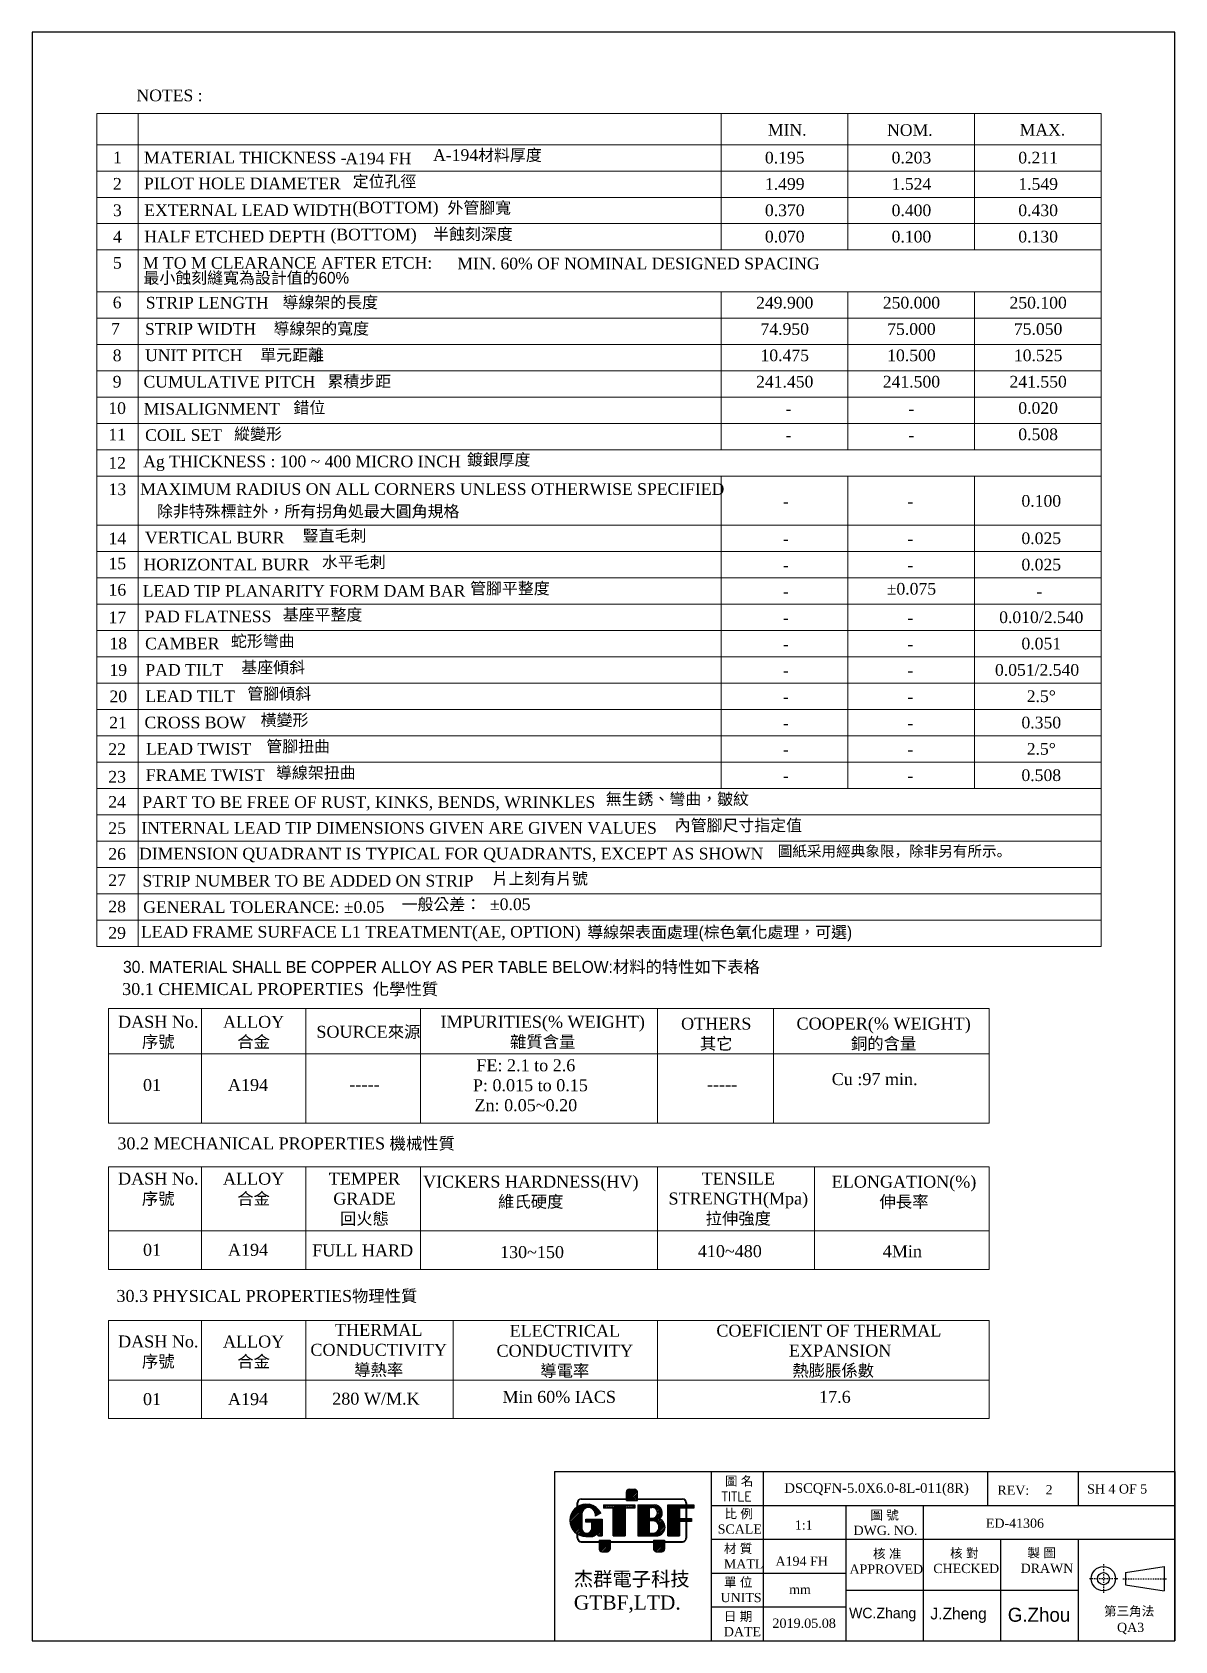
# Model space of a CAD drawing. Header units: inches. Extents: x -1651 to 1053, y -382 to 593.
# Drawn here: x -1524.4 to -1426.4, y 455.4 to 593.3 of the extents above; entities that cross this region are included whole.
import ezdxf
from ezdxf.enums import TextEntityAlignment as Align

# ---------------------------------------------------------------- set-up
doc = ezdxf.new("R2010")
doc.units = ezdxf.units.IN
doc.header["$LTSCALE"] = 0.1
doc.header["$MEASUREMENT"] = 0
doc.linetypes.add('CENTER', pattern=[2, 1.25, -0.25, 0.25, -0.25])
doc.layers.add('1D', color=4, linetype='Continuous', lineweight=9)
doc.layers.add('DIM', color=7, linetype='Continuous', lineweight=13)
doc.layers.add('LINE', color=7, linetype='Continuous')
doc.styles.add('ROMANS2', font='romantic.ttf')
doc.styles.add('ROMANS21', font='ROMANS', dxfattribs={"bigfont": 'CHINESET'})

msp = doc.modelspace()

# ---------------------------------------------------------------- hatches: boundary and pattern name
at = {"layer": 'LINE'}
h = msp.add_hatch(dxfattribs=at)
h.set_pattern_fill('ANSI31', color=256, scale=0.8084, style=0)
h.set_pattern_definition([(45, (-1133.97932, 449.27828), (-0.07145313, 0.07145313), [])])
h.paths.add_polyline_path([(-1473.55169, 464.37512), (-1473.55169, 466.76214), (-1472.72197, 466.76214), (-1472.72197, 467.0302), (-1475.41534, 467.0302), (-1475.41534, 466.76214), (-1474.57287, 466.76214), (-1474.57287, 464.37512)])
h.paths.add_polyline_path([(-1471.04592, 467.0302), (-1472.46245, 467.0302), (-1472.46245, 464.37512), (-1470.89215, 464.37512, 0.817175319), (-1470.59562, 465.83385, 0.69209616)])
h.paths.add_polyline_path([(-1471.49233, 464.60489), (-1471.49233, 465.66436), (-1471.19645, 465.66436, -1.03181965), (-1471.19645, 464.60489)], flags=16)
h.paths.add_polyline_path([(-1471.49233, 465.88137), (-1471.49233, 466.81319), (-1471.25791, 466.81319, -1.031105609), (-1471.25791, 465.88137)], flags=0)
h.paths.add_polyline_path([(-1470.87839, 463.01859), (-1470.39901, 463.01859, 0.414213562), (-1470.17019, 463.24741), (-1470.17019, 463.84444), (-1470.17019, 464.00347), (-1471.10721, 464.00347), (-1471.10721, 463.84444), (-1471.10721, 463.24741, 0.414213562)])
h.paths.add_polyline_path([(-1475.54757, 463.01859), (-1475.0682, 463.01859, 0.414213562), (-1474.83938, 463.24741), (-1474.83938, 463.84444), (-1474.83938, 464.00347), (-1475.77639, 464.00347), (-1475.77639, 463.84444), (-1475.77639, 463.24741, 0.414213562)])
h.paths.add_polyline_path([(-1473.4418, 467.56073), (-1473.4418, 467.40191), (-1472.50479, 467.40191), (-1472.50479, 467.56073), (-1472.50479, 468.14187, 0.414213562), (-1472.73361, 468.37069), (-1473.21298, 468.37069, 0.414213562), (-1473.4418, 468.14187)])
h.paths.add_polyline_path([(-1476.90853, 464.32443), (-1476.3157, 464.32443, 0.074742515), (-1475.93661, 464.55911), (-1475.8345, 464.36764), (-1475.51538, 464.36764), (-1475.51538, 465.81006), (-1476.90674, 465.81006), (-1476.90674, 465.542), (-1476.40891, 465.542), (-1476.40891, 465.01957, -1), (-1477.25968, 465.01957), (-1477.25968, 466.20882, -1), (-1476.12809, 466.27963), (-1476.12809, 466.06674), (-1475.63798, 466.31414, 0.232629026), (-1476.61667, 467.08089), (-1476.90853, 467.08089, 0.143129011), (-1477.65042, 466.86303, 0.546849426), (-1477.65042, 464.54229, 0.143129011)])
h.paths.add_polyline_path([(-1467.73517, 467.0302), (-1468.29617, 467.0302), (-1469.87713, 467.0302), (-1469.87713, 464.37512), (-1468.88147, 464.37512), (-1468.88147, 465.60054), (-1468.29617, 465.60054), (-1467.86029, 465.60054), (-1467.86029, 465.8686), (-1468.29617, 465.8686), (-1468.88147, 465.8686), (-1468.88147, 466.74937), (-1468.29617, 466.74937), (-1467.66882, 466.74937), (-1467.66882, 467.0302)])

# ---------------------------------------------------------------- linework, layer by layer
at = {"layer": 'DIM'}
for p, q in [((-1518.82826, 586.29229), (-1432.75642, 586.29229)), ((-1518.82826, 573.55861), (-1518.82826, 586.29229)), ((-1515.28641, 573.55861), (-1515.28641, 586.29229)), ((-1465.32998, 574.59091), (-1465.32998, 586.29229)), ((-1454.47213, 574.59091), (-1454.47213, 586.29229)), ((-1443.61427, 574.59091), (-1443.61427, 586.29229)), ((-1432.75642, 573.55861), (-1432.75642, 586.29229)), ((-1518.82826, 583.61682), (-1432.75642, 583.61682)), ((-1518.82826, 581.36034), (-1432.75642, 581.36034)), ((-1518.82826, 579.10386), (-1432.75642, 579.10386)), ((-1518.82826, 576.84739), (-1432.75642, 576.84739)), ((-1518.82826, 574.59091), (-1432.75642, 574.59091)), ((-1518.82826, 514.89016), (-1518.82826, 573.55861)), ((-1515.28641, 514.89016), (-1515.28641, 573.55861)), ((-1432.75642, 514.89016), (-1432.75642, 573.55861)), ((-1518.82826, 571.00214), (-1432.75642, 571.00214)), ((-1465.32998, 557.46327), (-1465.32998, 571.00214)), ((-1454.47213, 557.46327), (-1454.47213, 571.00214)), ((-1443.61427, 557.46327), (-1443.61427, 571.00214)), ((-1518.82826, 568.74566), (-1432.75642, 568.74566)), ((-1518.82826, 566.48919), (-1432.75642, 566.48919)), ((-1518.82826, 564.23271), (-1432.75642, 564.23271)), ((-1518.82826, 561.97623), (-1432.75642, 561.97623)), ((-1518.82826, 559.71975), (-1432.75642, 559.71975)), ((-1518.82826, 557.46327), (-1432.75642, 557.46327)), ((-1518.82826, 555.20679), (-1432.75642, 555.20679)), ((-1465.32998, 528.42906), (-1465.32998, 555.20679)), ((-1454.47213, 528.42906), (-1454.47213, 555.20679)), ((-1443.61427, 528.42906), (-1443.61427, 555.20679)), ((-1518.82826, 550.99382), (-1432.75642, 550.99382)), ((-1518.82826, 548.73735), (-1432.75642, 548.73735)), ((-1518.82826, 546.48087), (-1432.75642, 546.48087)), ((-1518.82826, 544.2244), (-1432.75642, 544.2244)), ((-1518.82826, 541.96793), (-1432.75642, 541.96793)), ((-1518.82826, 539.71144), (-1432.75642, 539.71144)), ((-1518.82826, 537.45495), (-1432.75642, 537.45495)), ((-1518.82826, 535.19849), (-1432.75642, 535.19849)), ((-1518.82826, 532.94202), (-1432.75642, 532.94202)), ((-1518.82826, 530.68554), (-1432.75642, 530.68554)), ((-1518.82826, 528.42906), (-1432.75642, 528.42906)), ((-1518.82826, 526.17259), (-1432.75642, 526.17259)), ((-1518.82826, 523.91612), (-1432.75642, 523.91612)), ((-1518.82826, 521.65964), (-1432.75642, 521.65964)), ((-1518.82826, 519.40316), (-1432.75642, 519.40316)), ((-1518.82826, 517.14669), (-1432.75642, 517.14669)), ((-1518.82826, 514.89016), (-1432.75642, 514.89016)), ((-1517.82329, 509.58198), (-1442.35495, 509.58198)), ((-1517.82329, 509.58198), (-1517.82329, 499.75176)), ((-1509.85415, 509.58198), (-1509.85415, 499.75176)), ((-1500.91662, 509.58198), (-1500.91662, 499.75176)), ((-1491.07489, 509.58198), (-1491.07489, 499.75176)), ((-1470.78108, 509.58198), (-1470.78108, 499.75176)), ((-1460.83304, 509.58198), (-1460.83304, 499.75176)), ((-1442.35495, 509.58198), (-1442.35495, 499.75176)), ((-1517.82329, 505.68985), (-1442.35495, 505.68985)), ((-1517.82329, 499.75176), (-1442.35495, 499.75176)), ((-1517.82329, 496.00485), (-1442.35495, 496.00485)), ((-1517.82329, 496.00485), (-1517.82329, 487.21919)), ((-1509.85415, 496.00485), (-1509.85415, 487.21919)), ((-1500.91662, 496.00485), (-1500.91662, 487.21919)), ((-1491.07489, 496.00485), (-1491.07489, 487.21919)), ((-1470.78108, 496.00485), (-1470.78108, 487.21919)), ((-1457.30918, 496.00485), (-1457.30918, 487.21919)), ((-1442.35495, 496.00485), (-1442.35495, 487.21919)), ((-1517.82329, 490.52804), (-1442.35495, 490.52804)), ((-1517.82329, 487.21919), (-1442.35495, 487.21919)), ((-1517.82329, 482.82979), (-1442.35495, 482.82979)), ((-1517.82329, 482.82979), (-1517.82329, 474.42285)), ((-1509.85415, 482.82979), (-1509.85415, 474.42285)), ((-1500.91662, 482.82979), (-1500.91662, 474.42285)), ((-1488.29753, 482.82979), (-1488.28405, 474.42285)), ((-1470.78108, 482.82979), (-1470.78108, 474.42285)), ((-1442.35495, 482.82979), (-1442.35495, 474.42285)), ((-1517.82329, 477.7317), (-1442.35495, 477.7317)), ((-1517.82329, 474.42285), (-1442.35495, 474.42285))]:
    msp.add_line(p, q, dxfattribs=at)
at = {"layer": 'LINE'}
for p, q in [((-1479.59908, 469.89513), (-1426.44444, 469.89513)), ((-1442.51116, 469.89513), (-1442.51116, 466.99216)), ((-1434.73862, 469.89513), (-1434.73862, 466.99216)), ((-1426.44444, 469.89513), (-1426.44444, 455.38031)), ((-1477.30719, 467.56073), (-1473.4418, 467.56073)), ((-1477.30719, 467.51926), (-1473.4418, 467.51926)), ((-1473.4418, 467.40191), (-1473.4418, 468.14187)), ((-1473.21298, 468.37069), (-1472.73361, 468.37069)), ((-1472.50479, 467.40191), (-1472.50479, 468.14187)), ((-1472.50479, 467.56073), (-1468.6394, 467.56073)), ((-1472.50479, 467.51926), (-1468.6394, 467.51926)), ((-1477.65042, 466.86303), (-1477.65042, 467.21625)), ((-1477.60895, 466.88858), (-1477.60895, 467.21625)), ((-1477.25968, 466.20882), (-1477.25968, 465.01957)), ((-1476.90853, 467.08089), (-1476.61667, 467.08089)), ((-1475.63798, 466.31414), (-1476.12809, 466.06674)), ((-1476.12809, 466.27963), (-1476.12809, 466.06674)), ((-1475.41534, 467.0302), (-1475.41534, 466.76214)), ((-1475.41534, 467.0302), (-1472.72197, 467.0302)), ((-1474.57287, 466.76214), (-1475.41534, 466.76214)), ((-1474.57287, 464.37512), (-1474.57287, 466.76214)), ((-1473.55169, 466.76214), (-1473.55169, 464.37512)), ((-1472.72197, 466.76214), (-1473.55169, 466.76214)), ((-1473.4418, 467.40191), (-1472.50479, 467.40191)), ((-1472.72197, 467.0302), (-1472.72197, 466.76214)), ((-1472.46245, 467.0302), (-1472.46245, 464.37512)), ((-1472.46245, 467.0302), (-1471.04592, 467.0302)), ((-1471.49233, 466.81319), (-1471.49233, 465.88137)), ((-1471.49233, 466.81319), (-1471.25791, 466.81319)), ((-1469.87713, 467.0302), (-1467.66882, 467.0302)), ((-1469.87713, 467.0302), (-1467.66882, 467.0302)), ((-1469.87713, 464.37512), (-1469.87713, 467.0302)), ((-1468.88147, 466.74937), (-1468.88147, 465.8686)), ((-1467.66882, 466.74937), (-1468.88147, 466.74937)), ((-1468.33764, 467.21625), (-1468.33764, 467.0302)), ((-1468.33764, 466.74937), (-1468.33764, 465.8686)), ((-1468.29617, 467.21625), (-1468.29617, 467.0302)), ((-1468.29617, 466.74937), (-1468.29617, 465.8686)), ((-1467.73517, 467.0302), (-1467.66882, 467.0302)), ((-1467.66882, 467.0302), (-1467.66882, 466.74937)), ((-1466.16713, 466.99216), (-1426.44444, 466.99216)), ((-1476.90674, 465.81006), (-1475.51538, 465.81006)), ((-1476.90674, 465.542), (-1476.90674, 465.81006)), ((-1476.40891, 465.542), (-1476.90674, 465.542)), ((-1476.40891, 465.01957), (-1476.40891, 465.542)), ((-1475.51538, 465.81006), (-1475.51538, 464.36764)), ((-1471.49233, 465.88137), (-1471.25791, 465.88137)), ((-1471.49233, 465.66436), (-1471.49233, 464.60489)), ((-1471.19645, 465.66436), (-1471.49233, 465.66436)), ((-1468.88147, 465.8686), (-1467.86029, 465.8686)), ((-1467.86029, 465.60054), (-1468.88147, 465.60054)), ((-1468.88147, 465.60054), (-1468.88147, 464.37512)), ((-1468.33764, 465.60054), (-1468.33764, 464.18642)), ((-1468.29617, 465.60054), (-1468.29617, 464.18642)), ((-1467.86029, 465.8686), (-1467.86029, 465.60054)), ((-1477.65042, 464.18642), (-1477.65042, 464.54229)), ((-1477.60895, 464.18642), (-1477.60895, 464.51673)), ((-1477.30719, 463.88591), (-1475.77639, 463.88591)), ((-1477.30719, 463.84444), (-1475.77639, 463.84444)), ((-1476.90853, 464.32443), (-1476.3157, 464.32443)), ((-1475.8345, 464.36764), (-1475.93661, 464.55911)), ((-1475.93661, 464.55911), (-1475.8345, 464.36764)), ((-1475.8345, 464.36764), (-1475.51538, 464.36764)), ((-1475.77639, 464.00347), (-1475.77639, 463.24741)), ((-1475.77639, 464.00347), (-1474.83938, 464.00347)), ((-1474.83938, 464.00347), (-1474.83938, 463.24741)), ((-1474.83938, 463.88591), (-1471.10721, 463.88591)), ((-1474.83938, 463.84444), (-1471.10721, 463.84444)), ((-1474.57287, 464.37512), (-1473.55169, 464.37512)), ((-1472.46245, 464.37512), (-1470.89215, 464.37512)), ((-1471.49233, 464.60489), (-1471.19645, 464.60489)), ((-1471.10721, 464.00347), (-1471.10721, 463.24741)), ((-1471.10721, 464.00347), (-1470.17019, 464.00347)), ((-1470.17019, 464.00347), (-1470.17019, 463.24741)), ((-1470.17019, 463.88591), (-1468.6394, 463.88591)), ((-1470.17019, 463.84444), (-1468.6394, 463.84444)), ((-1469.87713, 464.37512), (-1468.88147, 464.37512)), ((-1466.16713, 464.0892), (-1426.44444, 464.0892)), ((-1441.37397, 464.0892), (-1441.37397, 455.38031)), ((-1434.73862, 464.0892), (-1434.73862, 455.38031)), ((-1475.54757, 463.01859), (-1475.0682, 463.01859)), ((-1470.87839, 463.01859), (-1470.39901, 463.01859)), ((-1479.59908, 455.38031), (-1426.44444, 455.38031))]:
    msp.add_line(p, q, dxfattribs=at)
at = {"layer": 'LINE', "color": 0}
for p, q in [((-1479.59908, 469.89513), (-1479.59908, 455.38031)), ((-1466.16713, 469.89513), (-1466.16713, 455.38031)), ((-1461.722, 469.89513), (-1461.722, 455.38031)), ((-1454.64466, 466.99216), (-1454.64466, 455.38031)), ((-1448.00931, 466.99216), (-1448.00931, 455.38031)), ((-1466.16713, 461.18624), (-1454.64466, 461.18624)), ((-1454.64466, 459.73475), (-1434.73862, 459.73475)), ((-1466.16713, 458.28327), (-1454.64466, 458.28327))]:
    msp.add_line(p, q, dxfattribs=at)
at = {"layer": 'LINE', "color": 7, "linetype": 'CENTER'}
for p, q in [((-1432.56425, 461.94987), (-1432.56425, 459.46161)), ((-1431.32013, 460.70574), (-1433.80838, 460.70574)), ((-1430.89248, 460.70574), (-1427.16009, 460.70574))]:
    msp.add_line(p, q, dxfattribs=at)
at = {"layer": 'LINE', "color": 7}
for p, q in [((-1430.68512, 461.22413), (-1427.36745, 461.74251)), ((-1430.68512, 461.22413), (-1430.68512, 460.18735)), ((-1427.36745, 461.74251), (-1427.36745, 459.66897)), ((-1430.68512, 460.18735), (-1427.36745, 459.66897))]:
    msp.add_line(p, q, dxfattribs=at)
at = {"layer": 'LINE'}
msp.add_lwpolyline([(-1524.36444, 593.26031), (-1524.36444, 455.38031), (-1426.44444, 455.38031), (-1426.44444, 593.26031)], close=True, dxfattribs=at)
at = {"layer": 'LINE', "color": 7}
for radius in [1.03677, 0.51839]:
    msp.add_circle((-1432.56425, 460.70574), radius, dxfattribs=at)
at = {"layer": 'LINE'}
for centre, radius, start, end in [((-1477.30719, 467.2175), 0.34323, 90, 180), ((-1477.30719, 467.2175), 0.30176, 90, 180), ((-1473.21298, 468.14187), 0.22882, 90, 180), ((-1472.73361, 468.14187), 0.22882, 0, 90), ((-1468.6394, 467.2175), 0.34323, 0, 90), ((-1468.6394, 467.2175), 0.30176, 0, 90), ((-1476.90674, 465.70266), 1.37823, 90.0744944, 269.9255056), ((-1476.69388, 466.24422), 0.5669, 3.5805605, 183.5805605), ((-1476.90674, 465.70266), 1.40842, 25.7319592, 78.1149436), ((-1471.24364, 466.34728), 0.46613, 268.2452111, 91.7547889), ((-1471.04592, 466.34728), 0.68292, 311.2521613, 90), ((-1476.83429, 465.01957), 0.42538, 180, 0), ((-1471.17985, 465.13463), 0.53, 268.2055665, 91.7944335), ((-1470.89215, 465.13463), 0.7595, 270, 67.019384), ((-1477.30719, 464.18767), 0.34323, 180, 270), ((-1477.30719, 464.18767), 0.30176, 180, 270), ((-1476.90674, 465.70266), 1.49961, 293.2114955, 310.3094266), ((-1468.6394, 464.18767), 0.34323, 270, 0), ((-1468.6394, 464.18767), 0.30176, 270, 0), ((-1475.54757, 463.24741), 0.22882, 180, 270), ((-1475.0682, 463.24741), 0.22882, 270, 0), ((-1470.87839, 463.24741), 0.22882, 180, 270), ((-1470.39901, 463.24741), 0.22882, 270, 0)]:
    msp.add_arc(centre, radius, start, end, dxfattribs=at)

# ---------------------------------------------------------------- texts
at = {"layer": '1D', "color": 0, "char_height": 1, "attachment_point": 1, "style": 'ROMANS2'}
for s, width, insert in [('A-194{\\fPMingLiU|b0|i0|c136|p18;材料厚度}', 11.0211739, (-1490.00934, 583.22709)), ('{\\fPMingLiU|b0|i0|c136|p18;定位孔徑}', 11.0211739, (-1496.8974, 580.97061)), ('{\\fPMingLiU|b0|i0|c136|p18;外管腳寬}', 11.0211739, (-1488.77983, 578.71413)), ('{\\fPMingLiU|b0|i0|c136|p18;半蝕刻深度}', 11.0211739, (-1490.00934, 576.45765)), ('{\\fPMingLiU|b0|i0|c136|p18;最小蝕刻縫寬為設計值的60%}', 28.6226357, (-1514.82713, 572.7074)), ('{\\fPMingLiU|b0|i0|c136|p18;導線架的長度}', 11.0211739, (-1502.91249, 570.61241)), ('{\\fPMingLiU|b0|i0|c136|p18;導線架的寬度}', 11.0211739, (-1503.68387, 568.35593)), ('{\\fPMingLiU|b0|i0|c136|p18;單元距離}', 11.0211739, (-1504.82299, 566.09945)), ('{\\fPMingLiU|b0|i0|c136|p18;累積步距}', 11.0211739, (-1499.06523, 563.84297)), ('{\\fPMingLiU|b0|i0|c136|p18;錯位}', 11.0211739, (-1501.97206, 561.5865)), ('{\\fPMingLiU|b0|i0|c136|p18;縱變形}', 11.0211739, (-1507.05901, 559.33002)), ('{\\fPMingLiU|b0|i0|c136|p18;鍍銀厚度}', 11.0211739, (-1487.11826, 557.12647)), ('{\\fPMingLiU|b0|i0|c136|p18;除非特殊標註外，所有拐角処最大圓角規格}', 37.0231335, (-1513.67038, 552.69785)), (' {\\fPMingLiU|b0|i0|c136|p18;豎直毛刺}', 11.0211739, (-1501.5622, 550.60409)), ('{\\fPMingLiU|b0|i0|c136|p18;水平毛刺}', 11.0211739, (-1499.5293, 548.34761)), ('{\\fPMingLiU|b0|i0|c136|p18;管腳平整度}  ', 11.0211739, (-1486.83347, 546.09114)), ('{\\fPMingLiU|b0|i0|c136|p18;基座平整度}', 11.0211739, (-1502.89246, 543.83467)), ('{\\fPMingLiU|b0|i0|c136|p18;蛇形彎曲}', 11.0211739, (-1507.32822, 541.5782)), ('{\\fPMingLiU|b0|i0|c136|p18;基座傾斜}', 11.0211739, (-1506.44474, 539.32171)), ('{\\fPMingLiU|b0|i0|c136|p18;管腳傾斜}', 11.0211739, (-1505.92573, 537.06522)), ('{\\fPMingLiU|b0|i0|c136|p18;橫變形}', 11.0211739, (-1504.7839, 534.80876)), ('{\\fPMingLiU|b0|i0|c136|p18;管腳扭曲}', 11.0211739, (-1504.29949, 532.55229)), ('{\\fPMingLiU|b0|i0|c136|p18;導線架扭曲}', 11.0211739, (-1503.46907, 530.29581)), (' {\\fPMingLiU|b0|i0|c136|p18;無生銹、彎曲，皺紋}', 17.8583966, (-1475.58946, 528.03933)), ('{\\fPMingLiU|b0|i0|c136|p18;內管腳尺寸指定值}', 19.1465871, (-1469.30178, 525.78285)), ('{\\fSimSun|b0|i0|c134|p2;\\H0.91667x;圖紙采用經典象限，除非另有所示。}', 22.7031013, (-1460.47197, 523.52639)), ('{\\fPMingLiU|b0|i0|c136|p18;片上刻有片號}', 21.2863251, (-1484.92057, 521.22118)), ('{\\fPMingLiU|b0|i0|c136|p18;一般公差：}  ±0.05', 21.2863251, (-1492.70401, 519.01343)), ('{\\fPMingLiU|b0|i0|c136|p18;導線架表面處理(棕色氧化處理，可選)}', 31.529376, (-1476.79582, 516.63015))]:
    msp.add_mtext_dynamic_manual_height_columns(s, width=width, gutter_width=15, heights=[0], dxfattribs=dict(at, insert=insert))
at = {"layer": '1D', "attachment_point": 1, "style": 'ROMANS2'}
for s, width, insert, char_height in [('{\\fForte|b0|i0|c134|p66;\\C7;WC\\fForte|b0|i0|c0|p66;.Z\\fForte|b0|i0|c134|p66;hang}', 6.6353463, (-1454.35617, 458.21423), 0.9), ('{\\fForte|b0|i0|c134|p66;\\C7;J\\fForte|b0|i0|c0|p66;.Z\\fForte|b0|i0|c134|p66;heng}', 6.6353463, (-1447.39261, 458.21423), 1), ('{\\fForte|b0|i0|c134|p66;\\C7;G\\fForte|b0|i0|c0|p66;.Zhou}', 6.6353463, (-1440.75726, 458.21423), 1.2), ('{\\fTimes New Roman|b0|i0|c238|p18;\\C0;2019.05.08}', 7.077341, (-1460.92695, 457.29029), 0.8)]:
    msp.add_mtext_dynamic_manual_height_columns(s, width=width, gutter_width=15, heights=[0], dxfattribs=dict(at, insert=insert, char_height=char_height))
at = {"layer": 'DIM', "style": 'ROMANS2'}
msp.add_text('NOTES :', height=1, dxfattribs=at).set_placement((-1515.42539, 587.34238))
for s, p in [('MIN.', (-1459.66093, 584.87826)), ('NOM.', (-1449.14949, 584.86694)), ('MAX.', (-1437.78903, 584.88958)), ('1', (-1517.06361, 582.52993)), ('MATERIAL THICKNESS - ', (-1505.91288, 582.50551)), ('A194 FH', (-1494.69626, 582.43273)), ('0.195', (-1459.87205, 582.50264)), ('0.203', (-1449.01419, 582.50264)), ('0.211', (-1438.15634, 582.50264)), ('2', (-1517.06361, 580.27345)), ('PILOT HOLE DIAMETER', (-1506.3539, 580.29661)), ('1.499', (-1459.87205, 580.24616)), ('1.524', (-1449.01419, 580.24616)), ('1.549', (-1438.15634, 580.24616)), ('3', (-1517.06361, 577.99145)), ('EXTERNAL LEAD WIDTH', (-1505.8639, 577.99255)), ('(BOTTOM)', (-1493.22771, 578.10922)), ('0.370', (-1459.87205, 577.98968)), ('0.400', (-1449.01419, 577.98968)), ('0.430', (-1438.15634, 577.98968)), ('(BOTTOM)', (-1495.10732, 575.78235)), ('4', (-1517.06361, 575.73497)), ('HALF ETCHED DEPTH', (-1507.00015, 575.73608)), ('0.070', (-1459.87205, 575.7332)), ('0.100', (-1449.01419, 575.7332)), ('0.130', (-1438.15634, 575.7332)), ('5', (-1517.06361, 573.4869)), ('M TO M CLEARANCE AFTER ETCH:', (-1502.4782, 573.4796)), ('MIN. 60%%% OF NOMINAL DESIGNED SPACING', (-1472.40601, 573.42865)), ('6', (-1517.08425, 570.08669)), ('STRIP LENGTH', (-1509.36452, 570.07312)), ('249.900', (-1459.87205, 570.07024)), ('250.000', (-1449.01419, 570.07024)), ('250.100', (-1438.15634, 570.07024)), ('7', (-1517.22748, 567.82802)), ('STRIP WIDTH', (-1509.93509, 567.81664)), ('74.950', (-1459.87205, 567.81376)), ('75.000', (-1449.01419, 567.81376)), ('75.050', (-1438.15634, 567.81376)), ('8', (-1517.08425, 565.55928)), ('UNIT PITCH', (-1510.51595, 565.56016)), ('10.475', (-1459.87205, 565.55728)), ('10.500', (-1449.01419, 565.55728)), ('10.525', (-1438.15634, 565.55728)), ('9', (-1517.08425, 563.3028)), ('CUMULATIVE PITCH', (-1507.46279, 563.29531)), ('241.450', (-1459.87205, 563.3008)), ('241.500', (-1449.01419, 563.3008)), ('241.550', (-1438.15634, 563.3008)), ('10', (-1517.08425, 561.03406)), ('MISALIGNMENT', (-1508.97063, 560.9762)), ('0.020', (-1438.15634, 561.04433)), ('-', (-1459.55255, 560.99626)), ('-', (-1449.03489, 560.99626)), ('11', (-1517.08425, 558.77758)), ('COIL SET', (-1511.39297, 558.72344)), ('-', (-1459.55255, 558.73978)), ('-', (-1449.03489, 558.73978)), ('0.508', (-1438.15634, 558.78785)), ('12', (-1517.08425, 556.35117)), ('Ag THICKNESS : 100 ~ 400 MICRO INCH', (-1501.24324, 556.31134)), ('13', (-1517.06361, 554.08007)), ('MAXIMUM RADIUS ON ALL CORNERS UNLESS OTHERWISE SPECIFIED', (-1490.08058, 554.09548)), ('-', (-1459.77818, 553.03741)), ('-', (-1449.10061, 553.03741)), ('0.100', (-1437.88819, 553.08548)), ('14', (-1517.06361, 549.87561)), ('VERTICAL BURR', (-1508.72063, 549.93009)), ('0.025', (-1437.88819, 549.87964)), ('-', (-1459.77818, 549.83157)), ('-', (-1449.10061, 549.83157)), ('15', (-1517.06361, 547.72122)), ('HORIZONTAL BURR', (-1507.70713, 547.62604)), ('-', (-1459.77818, 547.57509)), ('-', (-1449.10061, 547.57509)), ('0.025', (-1437.88819, 547.62316)), ('%%P0.075', (-1449.01419, 545.54898)), ('16', (-1517.06361, 545.46474)), ('LEAD TIP PLANARITY FORM DAM BAR', (-1501.06413, 545.36956)), ('-', (-1459.77818, 545.31861)), ('-', (-1438.06247, 545.31861)), ('17', (-1517.06361, 543.10609)), ('PAD FLATNESS', (-1509.29576, 543.18095)), ('0.010/2.540', (-1437.88819, 543.11021)), ('-', (-1459.77818, 543.06214)), ('-', (-1449.10061, 543.06214)), ('18', (-1516.98842, 540.86815)), ('CAMBER', (-1511.49962, 540.85661)), ('-', (-1459.77818, 540.80567)), ('-', (-1449.10061, 540.80567)), ('0.051', (-1437.88819, 540.85374)), ('0.051/2.540', (-1438.24876, 538.59726)), ('19', (-1516.98842, 538.58714)), ('PAD TILT', (-1511.32827, 538.60013)), ('-', (-1459.77818, 538.54919)), ('-', (-1449.10061, 538.54919)), ('20', (-1516.98842, 536.33065)), ('LEAD TILT', (-1510.82876, 536.34364)), ('2.5%%D', (-1437.88819, 536.34078)), ('-', (-1459.77818, 536.2927)), ('-', (-1449.10061, 536.2927)), ('21', (-1517.00897, 534.08426)), ('CROSS BOW', (-1510.39353, 534.08718)), ('-', (-1459.77818, 534.03624)), ('-', (-1449.10061, 534.03624)), ('0.350', (-1437.88819, 534.08431)), ('22', (-1517.08425, 531.81552)), ('LEAD TWIST', (-1510.10407, 531.8307)), ('2.5%%D', (-1437.88819, 531.82783)), ('-', (-1459.77818, 531.77976)), ('-', (-1449.10061, 531.77976)), ('23', (-1517.08425, 529.44368)), ('FRAME TWIST', (-1509.52867, 529.57422)), ('0.508', (-1437.88819, 529.57135)), ('-', (-1459.77818, 529.52328)), ('-', (-1449.10061, 529.52328)), ('24', (-1517.08425, 527.2903)), ('PART TO BE FREE OF RUST, KINKS, BENDS, WRINKLES', (-1495.51609, 527.1591)), ('25', (-1517.08425, 525.03382)), ('INTERNAL LEAD TIP DIMENSIONS GIVEN ARE GIVEN VALUES', (-1492.92208, 525.05098)), ('26', (-1517.08425, 522.82741)), ('DIMENSION QUADRANT IS TYPICAL FOR QUADRANTS, EXCEPT AS SHOWN', (-1488.45848, 522.73379)), ('27', (-1517.08425, 520.57091)), ('STRIP NUMBER TO BE ADDED ON STRIP', (-1500.72891, 520.53109)), ('28', (-1517.08425, 518.31443)), ('GENERAL TOLERANCE: %%P0.05', (-1504.51547, 518.27461)), ('29', (-1517.08425, 516.05795)), ('LEAD FRAME SURFACE L1 TREATMENT(AE, OPTION) ', (-1496.011, 516.01813))]:
    msp.add_text(s, height=1, dxfattribs=at).set_placement(p, align=Align.MIDDLE)
at = {"layer": 'DIM', "attachment_point": 5}
for s, insert, char_height, width, style in [('{\\fPMingLiU|b0|i0|c0|p18;30. MATERIAL SHALL BE COPPER ALLOY AS PER TABLE BELOW:\\fPMingLiU|b0|i0|c136|p18;材料的特性如下表格}', (-1489.29349, 513.08948), 1.02574311, 65.0870904, 'ROMANS2'), ('{\\fRomantic|b0|i0|c2|p2;30.1 CHEMICAL PROPERTIES  }化學性質', (-1503.1162, 511.18645), 1.0257431, 65.0870904, 'ROMANS2'), ('{\\fRomantic|b0|i0|c2|p2;DASH No.\\P}序號', (-1513.5601, 507.52521), 1.0257431, 65.0870904, 'ROMANS2'), ('{\\fRomantic|b0|i0|c2|p2;ALLOY\\P}合金', (-1505.3885, 507.52521), 1.0257431, 65.0870904, 'ROMANS2'), ('{\\fRomantic|b0|i0|c2|p2;IMPURITIES(% WEIGHT)\\P}雜質含量', (-1480.6181, 507.52521), 1.0257431, 65.0870904, 'ROMANS2'), ('OTHERS\\P{\\fPMingLiU|b0|i0|c136|p18;其它}', (-1465.74564, 507.36948), 1.0257431, 65.0870904, 'ROMANS2'), ('{\\fRomantic|b0|i0|c2|p2;COOPER(% WEIGHT)\\P}銅的含量', (-1451.3987, 507.36948), 1.0257431, 65.0870904, 'ROMANS2'), ('{\\fRomantic|b0|i0|c2|p2;SOURCE}來源', (-1495.55359, 507.52521), 1.0257431, 65.0870904, 'ROMANS2'), ('{\\fRomantic|b0|i0|c2|p2;FE: 2.1 to 2.6\\P  P: 0.015 to 0.15\\PZn: 0.05~0.20}', (-1482.05776, 502.98804), 1.0257431, 11.1331068, 'ROMANS21'), ('{\\fRomantic|b0|i0|c2|p2;01}', (-1514.09175, 503.01365), 1.0257431, 3.7578083, 'ROMANS21'), ('{\\fRomantic|b0|i0|c2|p2;A194}', (-1505.86877, 503.01365), 1.0257431, 5.9096419, 'ROMANS21'), ('{\\fRomantic|b0|i0|c2|p2;Cu :97 min.}', (-1452.16734, 503.51745), 1.0257431, 9.8026312, 'ROMANS21'), ('{\\fRomantic|b0|i0|c2|p2;-----}', (-1495.88654, 503.07344), 1.0257431, 7.9402273, 'ROMANS21'), ('{\\fRomantic|b0|i0|c2|p2;-----}', (-1465.23833, 503.07344), 1.0257431, 5.2918034, 'ROMANS21'), ('{\\fRomantic|b0|i0|c2|p2;30.2 MECHANICAL PROPERTIES }機械性質', (-1502.5995, 497.95299), 1.0257431, 65.0870904, 'ROMANS2'), ('{\\fRomantic|b0|i0|c2|p2;DASH No.\\P}序號', (-1513.5601, 494.07936), 1.0257431, 65.0870904, 'ROMANS2'), ('{\\fRomantic|b0|i0|c2|p2;ALLOY\\P}合金', (-1505.3885, 494.07936), 1.0257431, 65.0870904, 'ROMANS2'), ('TEMPER\\PGRADE\\P{\\fPMingLiU|b0|i0|c136|p18;回火態}', (-1495.8903, 493.2258), 1.0257431, 65.0870904, 'ROMANS2'), ('{\\fRomantic|b0|i0|c2|p2;VICKERS HARDNESS(HV)\\P}維氏硬度', (-1481.63866, 493.82638), 1.0257431, 65.0870904, 'ROMANS2'), ('TENSILE\\PSTRENGTH(Mpa)\\P{\\fPMingLiU|b0|i0|c136|p18;拉伸強度}', (-1463.852, 493.23183), 1.0257431, 65.0870904, 'ROMANS2'), ('{\\fRomantic|b0|i0|c2|p2;ELONGATION(%)\\P}伸長率', (-1449.65083, 493.82042), 1.0257431, 65.0870904, 'ROMANS2'), ('{\\fRomantic|b0|i0|c2|p2;01}', (-1514.09175, 488.8876), 1.0257431, 5.520993, 'ROMANS21'), ('{\\fRomantic|b0|i0|c2|p2;A194}', (-1505.86877, 488.8876), 1.0257431, 7.1762555, 'ROMANS21'), ('{\\fRomantic|b0|i0|c2|p2;FULL HARD}', (-1496.04385, 488.83699), 1.0257431, 8.8315245, 'ROMANS21'), ('{\\fRomantic|b0|i0|c2|p2;130~150}', (-1481.53149, 488.68994), 1.0257431, 10.4867806, 'ROMANS21'), ('{\\fRomantic|b0|i0|c2|p2;410~480}', (-1464.57775, 488.77078), 1.0257431, 9.468158, 'ROMANS21'), ('{\\fRomantic|b0|i0|c2|p2;4Min}', (-1449.79145, 488.77078), 1.0257431, 8.1948845, 'ROMANS21'), ('{\\fRomantic|b0|i0|c2|p2;30.3 PHYSICAL PROPERTIES}物理性質', (-1504.24928, 484.88149), 1.0257431, 65.0870904, 'ROMANS2'), ('{\\fRomantic|b0|i0|c2|p2;DASH No.\\P}序號', (-1513.5601, 480.12478), 1.0257431, 65.0870904, 'ROMANS2'), ('{\\fRomantic|b0|i0|c2|p2;ALLOY\\P}合金', (-1505.3885, 480.12478), 1.0257431, 65.0870904, 'ROMANS2'), ('{\\fRomantic|b0|i0|c2|p2;THERMAL\\PCONDUCTIVITY\\P}導熱率', (-1494.66765, 480.26463), 1.0257431, 65.0870904, 'ROMANS2'), ('{\\fRomantic|b0|i0|c2|p2;ELECTRICAL\\PCONDUCTIVITY\\P}導電率', (-1478.71997, 480.18495), 1.0257431, 65.0870904, 'ROMANS2'), ('COEFICIENT OF THERMAL\\P     EXPANSION\\P{\\fPMingLiU|b0|i0|c136|p18;  熱膨脹係數}', (-1456.09138, 480.19964), 1.0257431, 65.0870904, 'ROMANS2'), ('{\\fRomantic|b0|i0|c2|p2;01}', (-1514.09175, 476.09126), 1.0257431, 92.9946626, 'ROMANS21'), ('{\\fRomantic|b0|i0|c2|p2;A194}', (-1505.86877, 476.09126), 1.0257431, 92.9946626, 'ROMANS21'), ('{\\fRomantic|b0|i0|c2|p2;280 W/M.K}', (-1494.90686, 476.12159), 1.0257431, 92.9946626, 'ROMANS21'), ('{\\fRomantic|b0|i0|c2|p2;Min 60% IACS}', (-1479.1984, 476.28093), 1.0257431, 92.9946626, 'ROMANS21'), ('{\\fRomantic|b0|i0|c2|p2;17.6}', (-1455.5725, 476.28093), 1.0257431, 92.9946626, 'ROMANS21')]:
    msp.add_mtext(s, dxfattribs=dict(at, insert=insert, char_height=char_height, width=width, style=style))
at = {"layer": 'LINE', "color": 7, "style": 'ROMANS2'}
for s, p in [('SH 4 OF 5', (-1433.95747, 468.00666)), ('REV:', (-1441.64041, 467.89601)), ('1:1', (-1459.00808, 464.91011)), ('ED-41306', (-1442.63239, 465.06663)), ('A194 FH', (-1460.66377, 461.81425)), ('mm', (-1459.49305, 459.39428)), ('QA3', (-1431.39506, 456.14102))]:
    msp.add_text(s, height=0.790642, dxfattribs=at).set_placement(p)
at = {"layer": 'LINE', "color": 7, "attachment_point": 1, "style": 'ROMANS2'}
for s, insert, char_height, width in [('{\\fPMingLiU|b0|i0|c136|p18;\\H1.3x; 圖 名\\P\\Fromans.shx|c0;TITLE}', (-1465.28639, 469.47056), 0.6081862, 5.9594559), ('{\\C2;DSCQFN-5.0X6.0-8L-011(8R) }', (-1459.9035, 468.893), 0.83, 18.548431), ('{\\H1.3x;\\C256;2}', (-1437.51917, 468.72336), 0.6081862, 1.2401012), ('{\\fPMingLiU|b0|i0|c136|p18;  比 例\\P}SCALE', (-1465.6148, 466.67242), 0.7906421, 5.9594559), ('{\\fPMingLiU|b0|i0|c136|p18;     圖 號\\P}DWG. NO.', (-1453.97577, 466.56392), 0.7906421, 5.9594559), ('{\\fPMingLiU|b0|i0|c136|p18;材 質\\P}MATL', (-1465.08778, 463.68886), 0.7906421, 5.9594559), ('{\\fPMingLiU|b0|i0|c136|p18;       核 准\\P}APPROVED', (-1454.32135, 463.24368), 0.7906421, 5.9594559), ('{\\fPMingLiU|b0|i0|c136|p18;     核 對\\P}CHECKED', (-1447.14061, 463.29764), 0.7906421, 5.9594559), ('{\\fPMingLiU|b0|i0|c136|p18;  製 圖\\P}DRAWN', (-1439.65675, 463.31372), 0.7906421, 5.9594559), ('{\\fPMingLiU|b0|i0|c136|p18; 單 位\\P}UNITS', (-1465.37327, 460.80381), 0.7906421, 5.9594559), ('{\\fPMingLiU|b0|i0|c136|p18;日 期\\P}DATE', (-1465.09291, 457.87675), 0.7906421, 5.9594559), ('{\\fPMingLiU|b0|i0|c136|p18;第三角法}', (-1432.51497, 458.32485), 0.7906421, 5.9594559)]:
    msp.add_mtext(s, dxfattribs=dict(at, insert=insert, char_height=char_height, width=width))
at = {"layer": 'LINE', "insert": (-1477.94619, 461.28989), "char_height": 1.2125998, "width": 148.6341314, "attachment_point": 1, "style": 'ROMANS2'}
msp.add_mtext('{\\fPMingLiU|b0|i0|c136|p18;杰群電子科技}\\PGTBF,LTD.', dxfattribs=at)

doc.saveas('drawing.dxf')
